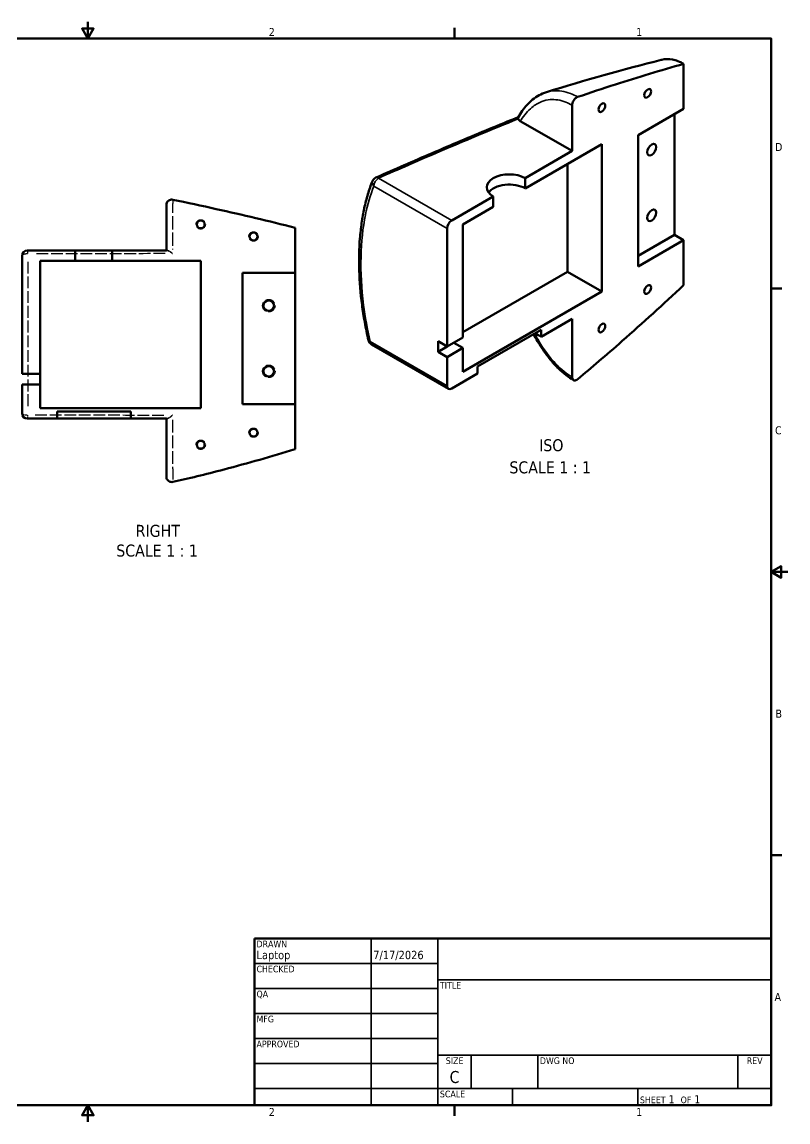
# Model space of a CAD drawing. Header units: millimetres. Extents: x 13 to 546, y 6 to 425.
# Drawn here: x 254.3 to 546.1, y 6.3 to 425.4 of the extents above; entities that cross this region are included whole.
import ezdxf
from ezdxf.enums import TextEntityAlignment as Align

# ---------------------------------------------------------------- set-up
doc = ezdxf.new("R2010")
doc.units = ezdxf.units.MM
doc.header["$LTSCALE"] = 25.4
doc.linetypes.add('DASHED', pattern=[0.2067, 0.1654, -0.0413])
for name, color, linetype, lineweight in [('Border (ANSI)', 7, 'Continuous', 70), ('Hidden (ANSI)', 7, 'DASHED', 35), ('Hidden Narrow (ANSI)', 7, 'DASHED', 25), ('Symbol (ANSI)', 7, 'Continuous', 25), ('Title (ANSI)', 7, 'Continuous', 50), ('Visible (ANSI)', 7, 'Continuous', 50), ('Visible Narrow (ANSI)', 7, 'Continuous', 35)]:
    doc.layers.add(name, color=color, linetype=linetype, lineweight=lineweight)
doc.styles.add('Label Text (ANSI)', font='tahoma.ttf')
doc.styles.add('Note Text (ANSI)', font='tahoma.ttf')
doc.styles.add('Text Style30', font='tahoma.ttf')
doc.styles.add('Text Style38', font='tahoma.ttf')
doc.styles.add('Text Style39', font='tahoma.ttf')

# ---------------------------------------------------------------- blocks, each defined once
blk = doc.blocks.new('Borders Default Border')
at = {"layer": 'Border (ANSI)'}
for p, q in [((16.5, 16.5), (16.5, 16.66)), ((21.25, 12.75), (21.41, 12.75)), ((21.25, 4.25), (21.41, 4.25)), ((16.5, 0.5), (16.5, 0.34))]:
    blk.add_line(p, q, dxfattribs=at)
at = {"layer": 'Border (ANSI)', "flags": 128}
for points in [[(11, 16.75), (11, 16.5), (10.913, 16.65), (11.087, 16.65), (11, 16.5)], [(0.75, 0.5), (0.75, 16.5), (21.25, 16.5), (21.25, 0.5), (0.75, 0.5)], [(21.5, 8.5), (21.25, 8.5), (21.4, 8.587), (21.4, 8.413), (21.25, 8.5)], [(11, 0.25), (11, 0.5), (10.913, 0.35), (11.087, 0.35), (11, 0.5)]]:
    blk.add_lwpolyline(points, dxfattribs=at)
at = {"layer": 'Border (ANSI)', "char_height": 0.12, "attachment_point": 7, "style": 'Note Text (ANSI)'}
for s, insert in [('2', (13.714, 16.54)), ('1', (19.223, 16.54)), ('D', (21.306, 14.815)), ('C', (21.306, 10.563)), ('B', (21.313, 6.315)), ('A', (21.299, 2.065)), ('2', (13.714, 0.34)), ('1', (19.223, 0.34))]:
    blk.add_mtext(s, dxfattribs=dict(at, insert=insert))
blk = doc.blocks.new('Title Blocks ANSI - Large')
at = {"layer": 'Title (ANSI)'}
for p, q in [((5, 7.45), (5, 4.95)), ((12.75, 7.45), (5, 7.45)), ((12.75, 4.95), (12.75, 7.45)), ((5, 4.95), (12.75, 4.95))]:
    blk.add_line(p, q, dxfattribs=at)
at = {"layer": 'Title (ANSI)', "lineweight": 35}
for p, q in [((6.75, 4.95), (6.75, 7.45)), ((7.75, 4.95), (7.75, 7.45)), ((5, 7.075), (7.75, 7.075)), ((7.75, 6.83), (12.75, 6.83)), ((5, 6.7), (7.75, 6.7)), ((5, 6.325), (7.75, 6.325)), ((5, 5.95), (7.75, 5.95)), ((12.75, 5.7), (7.75, 5.7)), ((8.25, 5.2), (8.25, 5.7)), ((9.25, 5.2), (9.25, 5.7)), ((12.25, 5.2), (12.25, 5.7)), ((5, 5.575), (7.75, 5.575)), ((7.75, 5.2), (5, 5.2)), ((12.75, 5.2), (7.75, 5.2)), ((8.87, 5.2), (8.87, 4.95)), ((10.75, 5.2), (10.75, 4.95))]:
    blk.add_line(p, q, dxfattribs=at)
at = {"layer": 'Title (ANSI)', "style": 'Text Style38'}
for s, p in [('DRAWN', (5.03, 7.42)), ('CHECKED', (5.03, 7.045)), ('TITLE', (7.78, 6.8)), ('QA', (5.03, 6.67)), ('MFG', (5.03, 6.295)), ('APPROVED', (5.03, 5.92)), ('DWG NO', (9.28, 5.67)), ('SCALE', (7.78, 5.17))]:
    blk.add_text(s, height=0.1, dxfattribs=at).set_placement(p, align=Align.TOP_LEFT)
for s, p in [('SIZE', (8, 5.67)), ('REV', (12.5, 5.67))]:
    blk.add_text(s, height=0.1, dxfattribs=at).set_placement(p, align=Align.TOP_CENTER)
at = {"layer": 'Title (ANSI)', "insert": (10.78, 4.98), "char_height": 0.12, "attachment_point": 7, "style": 'Note Text (ANSI)'}
blk.add_mtext('\\fTahoma|b0|i0;{\\H0.1000;SHEET}\\fTahoma|b0|i0;{\\H0.1200; 1  }\\fTahoma|b0|i0;{\\H0.1000;OF}\\fTahoma|b0|i0;{\\H0.1200; 1 }', dxfattribs=at)
at = {"layer": 'Title (ANSI)'}
for tag, height, style, p in [('AUTHOR', 0.125, 'Text Style39', (5.03, 7.105)), ('CREATION_DATE', 0.125, 'Text Style39', (6.78, 7.105)), ('CHECKED_BY', 0.125, 'Text Style39', (5.03, 6.73)), ('CHECKED_DATE', 0.125, 'Text Style39', (6.78, 6.73)), ('MFG_APPROVED_BY', 0.125, 'Text Style39', (5.03, 5.98)), ('MFG_APPROVED_DATE', 0.125, 'Text Style39', (6.78, 5.98)), ('ENG_APPROVED_BY', 0.125, 'Text Style39', (5.03, 5.605)), ('ENG_APPROVAL_DATE', 0.125, 'Text Style39', (6.78, 5.605)), ('PART_NUMBER', 0.18, 'Text Style30', (9.28, 5.23))]:
    blk.add_attdef(tag, text='', height=height, dxfattribs=dict(at, style=style)).set_placement(p, align=Align.BOTTOM_LEFT)
at = {"layer": 'Title (ANSI)', "lineweight": 30, "flags": 63}
blk.add_attdef('COMPANY', text='', height=0.125, dxfattribs=at).set_placement((10.25, 7.14), align=Align.MIDDLE_CENTER)
blk.add_attdef('TITLE', text='', height=0.18, dxfattribs=at).set_placement((7.78, 6.223), align=Align.MIDDLE_LEFT)
at = {"layer": 'Title (ANSI)'}
for tag, height, style, p in [('Sheet_Size', 0.18, 'Text Style30', (8, 5.375)), ('REVISION_NUMBER', 0.125, 'Text Style39', (12.5, 5.375))]:
    blk.add_attdef(tag, text='', height=height, dxfattribs=dict(at, style=style)).set_placement(p, align=Align.MIDDLE_CENTER)
at = {"layer": 'Title (ANSI)', "lineweight": 30, "flags": 63}
blk.add_attdef('Initial_View_Scale', text='', height=0.12, dxfattribs=at).set_placement((8.84, 4.98), align=Align.BOTTOM_RIGHT)

msp = doc.modelspace()

# ---------------------------------------------------------------- linework, layer by layer
at = {"layer": 'Hidden (ANSI)', "ltscale": 0.101461}
msp.add_line((309.69, 338.37), (309.34, 338.37), dxfattribs=at)
at = {"layer": 'Hidden (ANSI)', "ltscale": 0.007334}
for p, q in [((267.74, 277.06), (267.74, 277.06)), ((295.74, 277.06), (295.74, 277.06))]:
    msp.add_line(p, q, dxfattribs=at)
at = {"layer": 'Hidden (ANSI)', "ltscale": 0.202368}
for p, q in [((267.74, 274.36), (267.74, 277.06)), ((295.74, 274.36), (295.74, 277.06))]:
    msp.add_line(p, q, dxfattribs=at)
at = {"layer": 'Hidden (ANSI)', "ltscale": 0.084509}
msp.add_line((309.34, 274.36), (309.61, 274.36), dxfattribs=at)
at = {"layer": 'Hidden (ANSI)', "ltscale": 0.211927}
msp.add_open_spline([(309.69, 338.37), (309.83, 338.37), (309.99, 338.33), (310.39, 338.16), (310.64, 338.02), (311.14, 337.66), (311.4, 337.45), (311.64, 337.22), (311.65, 337.22), (311.65, 337.22)], degree=3, knots=[0, 0, 0, 0, 0.0759867, 0.0759867, 0.1781438, 0.1781438, 0.2800454, 0.2800454, 0.2809061, 0.2809061, 0.2809061, 0.2809061], dxfattribs=at)
at = {"layer": 'Hidden (ANSI)', "ltscale": 0.226688}
msp.add_open_spline([(309.61, 274.36), (309.72, 274.36), (309.85, 274.4), (310.2, 274.55), (310.43, 274.68), (310.98, 275.07), (311.32, 275.35), (311.65, 275.67), (311.65, 275.67), (311.65, 275.67)], degree=3, knots=[-0.3025232, -0.3025232, -0.3025232, -0.3025232, -0.2313211, -0.2313211, -0.1362394, -0.1362394, 0, 0, 0.0008737, 0.0008737, 0.0008737, 0.0008737], dxfattribs=at)
at = {"layer": 'Hidden Narrow (ANSI)', "ltscale": 1.059428}
for centre in [(322.41, 348.34), (342.53, 343.74), (342.53, 268.99), (322.41, 264.39)]:
    msp.add_circle(centre, 1.77, dxfattribs=at)
at = {"layer": 'Hidden Narrow (ANSI)', "ltscale": 0.949028}
for centre in [(348.34, 317.37), (348.34, 292.37)]:
    msp.add_circle(centre, 2.38, dxfattribs=at)
at = {"layer": 'Hidden Narrow (ANSI)', "ltscale": 0.228566}
msp.add_ellipse((256.34, 336.37), major_axis=(-2, 0), ratio=0.357644, start_param=4.673797, end_param=6.198481, dxfattribs=at)
at = {"layer": 'Hidden Narrow (ANSI)', "ltscale": 0.162948}
msp.add_ellipse((256.34, 336.37), major_axis=(0, 2), ratio=0.131549, start_param=5.135625, end_param=6.222787, dxfattribs=at)
at = {"layer": 'Hidden Narrow (ANSI)', "ltscale": 0.227922}
msp.add_ellipse((256.34, 276.36), major_axis=(-2, 0), ratio=0.297284, start_param=0.084466, end_param=1.604854, dxfattribs=at)
at = {"layer": 'Hidden Narrow (ANSI)', "ltscale": 0.171476}
msp.add_ellipse((256.34, 276.36), major_axis=(0, -2), ratio=0.123761, start_param=0.063557, end_param=1.207576, dxfattribs=at)
at = {"layer": 'Hidden Narrow (ANSI)', "ltscale": 1.185614}
msp.add_open_spline([(311.74, 357.66), (311.73, 357.62), (311.73, 357.57), (311.73, 357.08), (311.72, 356.12), (311.71, 354.01), (311.7, 353.07), (311.69, 352.03), (311.69, 350.62), (311.68, 349.05), (311.67, 345.04), (311.66, 342.51), (311.65, 339.5), (311.65, 339.11), (311.65, 338.72)], degree=3, knots=[-12.986108, -12.986108, -12.986108, -12.986108, -12.866487, -12.866487, -12.138037, -12.138037, -11.682755, -11.682755, -11.682755, -11.062738, -11.062738, -10.198363, -10.198363, -10.071531, -10.071531, -10.071531, -10.071531], dxfattribs=at)
at = {"layer": 'Hidden Narrow (ANSI)', "ltscale": 1.061227}
msp.add_open_spline([(308.9, 337.21), (299.97, 337.18), (291.02, 337.15), (282.05, 337.13), (277.44, 337.12), (272.82, 337.11), (265.26, 337.09), (262.3, 337.09), (259.34, 337.08)], degree=3, knots=[-5.512404, -5.512404, -5.512404, -5.512404, -2.795589, -2.795589, -2.795589, -1.397794, -1.397794, -0.504451, -0.504451, -0.504451, -0.504451], dxfattribs=at)
at = {"layer": 'Hidden Narrow (ANSI)', "ltscale": 1.069525}
msp.add_open_spline([(256.58, 334.13), (256.58, 330.81), (256.58, 327.42), (256.57, 318.29), (256.57, 312.49), (256.57, 306.69), (256.57, 300.6), (256.57, 294.51), (256.57, 285.23), (256.57, 281.98), (256.57, 278.78)], degree=3, knots=[-10.918787, -10.918787, -10.918787, -10.918787, -9.891532, -9.891532, -8.182291, -8.182291, -8.182291, -6.393373, -6.393373, -5.420206, -5.420206, -5.420206, -5.420206], dxfattribs=at)
at = {"layer": 'Hidden Narrow (ANSI)', "ltscale": 1.060372}
msp.add_open_spline([(259.33, 275.77), (262.29, 275.77), (265.24, 275.76), (272.8, 275.75), (277.4, 275.75), (282.01, 275.74), (290.99, 275.72), (299.96, 275.71), (308.91, 275.68)], degree=3, knots=[-14.024588, -14.024588, -14.024588, -14.024588, -13.133387, -13.133387, -11.739199, -11.739199, -11.739199, -9.021577, -9.021577, -9.021577, -9.021577], dxfattribs=at)
at = {"layer": 'Hidden Narrow (ANSI)', "ltscale": 1.14033}
msp.add_open_spline([(311.66, 273.87), (311.66, 273.08), (311.66, 272.3), (311.67, 268.63), (311.68, 265.82), (311.69, 261.21), (311.7, 259.34), (311.71, 257.63), (311.72, 255.2), (311.74, 253.1), (311.76, 251.04), (311.77, 250.55), (311.77, 250.34)], degree=3, knots=[-3.568593, -3.568593, -3.568593, -3.568593, -3.321925, -3.321925, -2.396999, -2.396999, -1.703204, -1.703204, -1.703204, -0.716173, -0.716173, -0.187821, -0.187821, -0.187821, -0.187821], dxfattribs=at)
at = {"layer": 'Visible (ANSI)'}
for p, q in [((506.33, 392.32), (506.33, 409.52)), ((463.9, 393.73), (463.9, 376.31)), ((489.01, 382.32), (506.33, 392.32)), ((502.87, 390.32), (502.87, 344.32)), ((463.9, 376.31), (444.14, 387.72)), ((489.01, 332.32), (489.01, 382.32)), ((445.97, 362.06), (475.25, 378.96)), ((475.25, 378.96), (475.25, 322.76)), ((463.9, 376.31), (445.97, 365.96)), ((462.17, 371.41), (462.17, 330.31)), ((445.97, 365.96), (445.97, 362.06)), ((433.85, 358.96), (418, 349.81)), ((433.85, 355.06), (433.85, 358.96)), ((309.34, 355.78), (309.34, 338.37)), ((422.25, 348.36), (433.85, 355.06)), ((422.25, 305.26), (422.25, 348.36)), ((358.34, 329.87), (358.34, 347.07)), ((416.27, 346.81), (416.27, 301.81)), ((489.01, 336.32), (502.87, 344.32)), ((502.87, 344.32), (506.33, 342.32)), ((506.33, 342.32), (489.01, 332.32)), ((506.33, 325.12), (506.33, 342.32)), ((254.34, 336.37), (254.34, 291.37)), ((274.64, 338.37), (256.34, 338.37)), ((274.64, 334.47), (274.64, 338.37)), ((274.64, 338.37), (288.64, 338.37)), ((288.64, 338.37), (288.64, 334.47)), ((309.34, 338.37), (288.64, 338.37)), ((261.24, 334.47), (274.64, 334.47)), ((261.24, 291.37), (261.24, 334.47)), ((288.64, 334.47), (274.64, 334.47)), ((288.64, 334.47), (322.44, 334.47)), ((322.44, 334.47), (322.44, 278.27)), ((338.34, 279.87), (338.34, 329.87)), ((338.34, 329.87), (358.34, 329.87)), ((358.34, 329.87), (358.34, 279.87)), ((462.17, 330.31), (422.25, 307.26)), ((475.25, 322.76), (462.17, 330.31)), ((475.25, 322.76), (422.25, 292.16)), ((452.12, 305.51), (463.9, 312.31)), ((463.9, 312.31), (463.9, 290.13)), ((427.88, 294.21), (452.12, 308.21)), ((452.12, 308.21), (452.12, 305.51)), ((416.78, 285.69), (387.46, 302.61)), ((412.81, 303.81), (416.27, 301.81)), ((412.81, 299.81), (412.81, 303.81)), ((412.81, 299.81), (416.27, 301.81)), ((416.27, 301.81), (422.25, 305.26)), ((418.78, 303.26), (422.25, 301.26)), ((416.27, 297.81), (412.81, 299.81)), ((422.25, 301.26), (416.27, 297.81)), ((416.27, 297.81), (416.27, 286.81)), ((422.25, 292.16), (422.25, 301.26)), ((427.88, 291.51), (427.88, 294.21)), ((254.34, 291.37), (261.24, 291.37)), ((261.24, 291.37), (261.24, 287.37)), ((418, 285.81), (427.88, 291.51)), ((254.34, 287.37), (254.34, 276.36)), ((261.24, 287.37), (254.34, 287.37)), ((261.24, 278.27), (261.24, 287.37)), ((322.44, 278.27), (261.24, 278.27)), ((267.74, 274.36), (267.74, 277.06)), ((267.74, 277.06), (295.74, 277.06)), ((295.74, 277.06), (295.74, 274.36)), ((358.34, 279.87), (338.34, 279.87)), ((358.34, 262.67), (358.34, 279.87)), ((256.34, 274.36), (267.74, 274.36)), ((295.74, 274.36), (267.74, 274.36)), ((295.74, 274.36), (309.34, 274.36)), ((309.34, 274.36), (309.34, 252.18))]:
    msp.add_line(p, q, dxfattribs=at)
for centre, radius in [((322.41, 348.34), 1.5), ((342.53, 343.74), 1.5), ((348.34, 317.37), 2), ((348.34, 292.37), 2), ((342.53, 268.99), 1.5), ((322.41, 264.39), 1.5)]:
    msp.add_circle(centre, radius, dxfattribs=at)
for centre, radius, start, end in [((390.11, 363.92), 2.45, 113.8488, 157.6957), ((256.34, 336.37), 2, 90, 180), ((388.69, 304.73), 2.45, 193.1334, 240), ((256.34, 276.36), 2, 180, 270)]:
    msp.add_arc(centre, radius, start, end, dxfattribs=at)
for centre, major_axis in [((492.65, 398.28), (-0.92, -1.59)), ((475.22, 392.82), (-0.92, -1.59)), ((494.21, 376.82), (-1.22, -2.12)), ((494.21, 351.82), (-1.22, -2.12)), ((492.65, 323.53), (-0.92, -1.59)), ((475.22, 308.87), (-0.92, -1.59))]:
    msp.add_ellipse(centre, major_axis=major_axis, ratio=0.57735, dxfattribs=at)
for centre, major_axis, start_param, end_param in [((439.91, 362.46), (-8.57, 0), 3.926991, 7.068583), ((439.91, 358.56), (-8.57, 0), 3.926991, 5.877964), ((418, 347.81), (1.22, 2.12), 0.785398, 2.356194), ((439.91, 298.56), (-17.15, 0), 3.91991, 4.113853), ((418, 287.81), (-1.22, -2.12), 5.497787, 7.068583)]:
    msp.add_ellipse(centre, major_axis=major_axis, ratio=0.57735, start_param=start_param, end_param=end_param, dxfattribs=at)
msp.add_open_spline([(454.06, 398.73), (468.74, 403.26), (483.33, 407.34), (497.84, 411.03)], degree=3, dxfattribs=at)
for points, knots in [([(506.33, 409.52), (504.88, 410.35), (503.46, 410.89), (500.63, 411.42), (499.26, 411.37), (497.95, 411.06), (497.89, 411.05), (497.84, 411.03)], [-10.365401, -10.365401, -10.365401, -10.365401, -9.745224, -9.745224, -9.087405, -9.087405, -9.058946, -9.058946, -9.058946, -9.058946]), ([(465.98, 396.89), (470.78, 398.53), (475.57, 400.12), (489.04, 404.42), (497.7, 407.05), (506.33, 409.52)], [0.87093884, 0.87093884, 0.87093884, 0.87093884, 0.89550181, 0.89550181, 0.9401207, 0.9401207, 0.9401207, 0.9401207]), ([(443.26, 389.12), (443.76, 389.98), (444.29, 390.82), (445.44, 392.41), (446.05, 393.17), (447.37, 394.6), (448.08, 395.27), (449.6, 396.5), (450.41, 397.06), (452.15, 398.02), (453.08, 398.42), (454.06, 398.73)], [10.009329, 10.009329, 10.009329, 10.009329, 10.365335, 10.365335, 10.72134, 10.72134, 11.077346, 11.077346, 11.433351, 11.433351, 11.789357, 11.789357, 11.789357, 11.789357]), ([(463.9, 393.73), (463.9, 393.99), (463.94, 394.27), (464.12, 394.85), (464.24, 395.14), (464.56, 395.7), (464.75, 395.95), (465.11, 396.35), (465.28, 396.5), (465.63, 396.74), (465.81, 396.83), (465.98, 396.89)], [0, 0, 0, 0, 0.0781289, 0.0781289, 0.1562578, 0.1562578, 0.2343867, 0.2343867, 0.2948918, 0.2948918, 0.3553968, 0.3553968, 0.3553968, 0.3553968]), ([(389.12, 366.16), (392.68, 367.73), (396.26, 369.3), (403.42, 372.42), (407.01, 373.97), (414.22, 377.06), (417.83, 378.6), (425.08, 381.66), (428.72, 383.18), (435.99, 386.19), (439.64, 387.68), (443.29, 389.17)], [0.226232, 0.226232, 0.226232, 0.226232, 1.324215, 1.324215, 2.422199, 2.422199, 3.520183, 3.520183, 4.618166, 4.618166, 5.711045, 5.711045, 5.711045, 5.711045]), ([(443.34, 388.54), (443.27, 388.72), (443.24, 388.85), (443.23, 389.03), (443.24, 389.08), (443.26, 389.12)], [0, 0, 0, 0, 0.0759867, 0.0759867, 0.1271897, 0.1271897, 0.1271897, 0.1271897]), ([(443.34, 388.54), (443.37, 388.46), (443.42, 388.38), (443.63, 388.08), (443.86, 387.88), (444.14, 387.72)], [-0.1357232, -0.1357232, -0.1357232, -0.1357232, -0.0987747, -0.0987747, 0, 0, 0, 0]), ([(386.3, 304.18), (385.77, 306.47), (385.3, 308.74), (384.48, 313.25), (384.13, 315.48), (383.26, 322.12), (382.91, 326.46), (382.65, 334.92), (382.74, 339.03), (383.21, 345), (383.43, 346.95), (383.97, 350.78), (384.3, 352.65), (385.09, 356.31), (385.55, 358.09), (386.59, 361.55), (387.18, 363.23), (387.84, 364.85)], [5.11473, 5.11473, 5.11473, 5.11473, 5.725683, 5.725683, 6.336637, 6.336637, 7.558543, 7.558543, 8.78045, 8.78045, 9.391403, 9.391403, 10.002357, 10.002357, 10.61331, 10.61331, 11.224264, 11.224264, 11.224264, 11.224264]), ([(309.34, 355.78), (309.34, 356.04), (309.39, 356.3), (309.58, 356.78), (309.73, 357), (310.1, 357.37), (310.31, 357.52), (310.74, 357.7), (310.93, 357.75), (311.34, 357.79), (311.54, 357.78), (311.74, 357.74)], [0, 0, 0, 0, 0.0781289, 0.0781289, 0.1562578, 0.1562578, 0.2343867, 0.2343867, 0.2948918, 0.2948918, 0.3553968, 0.3553968, 0.3553968, 0.3553968]), ([(311.74, 357.74), (317.28, 356.61), (322.82, 355.43), (338.36, 351.96), (348.36, 349.59), (358.34, 347.07)], [0.87093884, 0.87093884, 0.87093884, 0.87093884, 0.89550181, 0.89550181, 0.9401207, 0.9401207, 0.9401207, 0.9401207]), ([(506.33, 325.12), (498.59, 317.91), (490.8, 310.85), (476.5, 298.24), (471.32, 293.82), (466.01, 289.39)], [-127.096552, -127.096552, -127.096552, -127.096552, -120.472402, -120.472402, -115.010114, -115.010114, -115.010114, -115.010114]), ([(464.41, 289.01), (463.44, 289.57), (462.48, 290.21), (460.58, 291.68), (459.64, 292.5), (457.75, 294.34), (456.81, 295.37), (454.94, 297.6), (454.02, 298.81), (452.27, 301.3), (451.45, 302.58), (450.15, 304.75), (449.66, 305.63), (449.18, 306.51)], [0, 0, 0, 0, 0.299866, 0.299866, 0.610206, 0.610206, 0.946603, 0.946603, 1.305867, 1.305867, 1.665131, 1.665131, 1.903308, 1.903308, 1.903308, 1.903308]), ([(466.01, 289.39), (465.79, 289.21), (465.56, 289.07), (465.12, 288.9), (464.9, 288.87), (464.52, 288.93), (464.36, 289.01), (464.12, 289.26), (464.04, 289.4), (463.93, 289.73), (463.9, 289.92), (463.9, 290.13)], [0, 0, 0, 0, 0.0781289, 0.0781289, 0.1562578, 0.1562578, 0.2343867, 0.2343867, 0.2966058, 0.2966058, 0.3588249, 0.3588249, 0.3588249, 0.3588249]), ([(358.34, 262.67), (349.39, 259.93), (340.4, 257.37), (323.88, 253.02), (317.9, 251.59), (311.77, 250.23)], [-127.096552, -127.096552, -127.096552, -127.096552, -120.472402, -120.472402, -115.010114, -115.010114, -115.010114, -115.010114]), ([(311.77, 250.23), (311.52, 250.17), (311.25, 250.17), (310.74, 250.25), (310.49, 250.35), (310.05, 250.63), (309.86, 250.81), (309.59, 251.19), (309.5, 251.37), (309.37, 251.77), (309.34, 251.97), (309.34, 252.18)], [0, 0, 0, 0, 0.0781289, 0.0781289, 0.1562578, 0.1562578, 0.2343867, 0.2343867, 0.2966058, 0.2966058, 0.3588249, 0.3588249, 0.3588249, 0.3588249])]:
    msp.add_open_spline(points, degree=3, knots=knots, dxfattribs=at)
at = {"layer": 'Visible Narrow (ANSI)'}
for p, q in [((418, 349.81), (390.11, 365.92)), ((388.38, 362.92), (416.27, 346.81)), ((416.27, 286.81), (386.96, 303.73))]:
    msp.add_line(p, q, dxfattribs=at)
for centre, major_axis, ratio, start_param, end_param in [((390.11, 363.92), (-2.27, 0.93), 0.745649, 0, 1.04805), ((390.11, 363.92), (1.22, 2.12), 0.57735, 0.785398, 2.356194), ((390.11, 363.92), (-0.99, 2.24), 0.496383, 5.555597, 6.283185), ((388.69, 304.73), (-2.39, -0.56), 0.379611, 0, 0.673933), ((388.69, 304.73), (-1.22, -2.12), 0.57735, 5.497787, 6.283185)]:
    msp.add_ellipse(centre, major_axis=major_axis, ratio=ratio, start_param=start_param, end_param=end_param, dxfattribs=at)
for points, knots in [([(465.98, 396.89), (465.08, 397.41), (464.17, 397.85), (460.98, 399.1), (458.77, 399.41), (455.83, 399.17), (454.92, 398.99), (454.06, 398.73)], [-13.148029, -13.148029, -13.148029, -13.148029, -12.866487, -12.866487, -12.138037, -12.138037, -11.789357, -11.789357, -11.789357, -11.789357]), ([(444.14, 387.72), (444.23, 387.86), (444.32, 388), (445.6, 389.98), (446.97, 391.62), (449.7, 393.85), (450.96, 394.61), (452.33, 395.14), (453.35, 395.52), (454.42, 395.78), (457.39, 396.01), (459.4, 395.73), (462.27, 394.59), (463.09, 394.2), (463.9, 393.73)], [10.133302, 10.133302, 10.133302, 10.133302, 10.198363, 10.198363, 11.062738, 11.062738, 11.682755, 11.682755, 11.682755, 12.138037, 12.138037, 12.866487, 12.866487, 13.148029, 13.148029, 13.148029, 13.148029]), ([(390.11, 365.92), (393.91, 367.6), (397.72, 369.27), (406.09, 372.91), (410.67, 374.88), (415.26, 376.84), (424.42, 380.75), (433.66, 384.61), (442.97, 388.39)], [0.226232, 0.226232, 0.226232, 0.226232, 1.397794, 1.397794, 2.795589, 2.795589, 2.795589, 5.587525, 5.587525, 5.587525, 5.587525]), ([(386.96, 303.73), (385.86, 308.44), (385.04, 313.08), (383.66, 323.97), (383.33, 330.13), (383.47, 336.02), (383.6, 341.64), (384.15, 347), (385.94, 355.89), (387, 359.56), (388.38, 362.92)], [5.11473, 5.11473, 5.11473, 5.11473, 6.393373, 6.393373, 8.182291, 8.182291, 8.182291, 9.891532, 9.891532, 11.224264, 11.224264, 11.224264, 11.224264]), ([(463.9, 290.13), (461.83, 291.32), (459.77, 293.01), (455.21, 297.76), (452.85, 301.07), (450.8, 304.55), (450.38, 305.27), (449.97, 306), (449.57, 306.73)], [0, 0, 0, 0, 0.716173, 0.716173, 1.703204, 1.703204, 1.703204, 1.908415, 1.908415, 1.908415, 1.908415])]:
    msp.add_open_spline(points, degree=3, knots=knots, dxfattribs=at)
msp.add_open_spline([(442.97, 388.39), (443.1, 388.44), (443.22, 388.49), (443.34, 388.54)], degree=3, dxfattribs=at)

# ---------------------------------------------------------------- block references
at = {"xscale": 25.4, "yscale": 25.4, "zscale": 25.4}
msp.add_blockref('Borders Default Border', (0, 0), dxfattribs=at)
msp.add_blockref('Title Blocks ANSI - Large', (215.9, -113.03), dxfattribs=at).add_auto_attribs({'AUTHOR': 'Laptop', 'CREATION_DATE': '7/17/2026', 'Sheet_Size': 'C'})

# ---------------------------------------------------------------- texts
at = {"layer": 'Symbol (ANSI)', "char_height": 4.572, "attachment_point": 7, "style": 'Label Text (ANSI)'}
for s, insert in [('ISO', (451.31, 261.83)), ('RIGHT', (297.61, 229.21)), ('SCALE 1 : 1', (290.23, 221.69))]:
    msp.add_mtext(s, dxfattribs=dict(at, insert=insert))
at = {"layer": 'Symbol (ANSI)', "insert": (439.98, 253.4), "char_height": 4.572, "width": 32.3602, "attachment_point": 7, "style": 'Label Text (ANSI)'}
msp.add_mtext('SCALE 1 : 1', dxfattribs=at)

doc.saveas('drawing.dxf')
